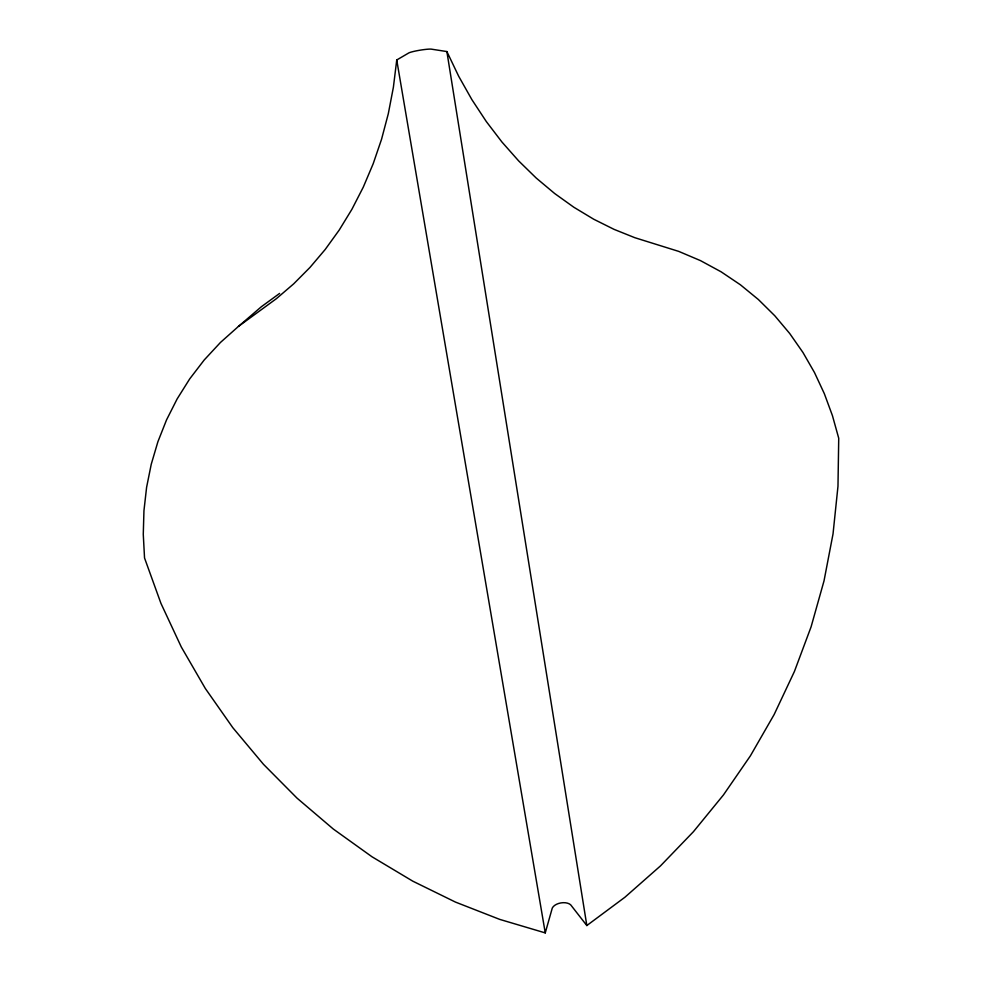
<?xml version="1.0" encoding="UTF-8"?>
<svg xmlns="http://www.w3.org/2000/svg" width="982" height="982" viewBox="0 0 982 982"><rect width="100%" height="100%" fill="white"/><g stroke="black" fill="none" stroke-linecap="round" stroke-linejoin="round"><path stroke-width="1.47" d="M396.74 59.976L393.389 87.238L388.307 113.703L381.556 139.248L373.185 163.749L363.291 187.12L351.937 209.252L339.207 230.07L325.202 249.477L309.993 267.423L293.679 283.847L276.372 298.688L238.479 326.392L220.459 342.46L204.182 360.013L189.722 378.868L177.165 398.888L166.535 419.903L157.893 441.753L151.24 464.277L146.6 487.317L143.949 510.726L143.274 534.331L144.538 557.985L160.938 603.365L181.277 646.954L205.312 688.468L232.795 727.662L263.458 764.291L297.055 798.157L333.315 829.041L371.994 856.77L412.796 881.173L455.464 902.09L499.703 919.385L545.255 932.9L552.277 908.08A10.164 5.929 -9.3 0 1 560.771 902.937A10.164 5.929 -9.3 0 1 570.677 904.827L586.831 925.547L624.896 897.253L660.481 865.903L693.402 831.729L723.439 794.954L750.408 755.821L774.123 714.577L794.413 671.492L811.095 626.835L824.021 580.865L833.031 533.901L837.977 486.25L838.726 438.242L832.429 415.619L824.34 393.684L814.508 372.583L802.945 352.464L789.7 333.487L774.823 315.799L758.374 299.522L740.44 284.817L721.119 271.818L700.51 260.635L678.734 251.392L634.851 237.705L614.081 229.371L593.729 219.232L573.893 207.276L554.695 193.54L536.221 178.049L518.606 160.852L501.937 142.009L486.323 121.572L471.876 99.624L458.692 76.252L446.871 51.555L431.098 49.112A12.189 1.277 -9.4 0 0 419.78 50.229A12.189 1.277 -9.4 0 0 409.003 52.819L396.74 59.976L545.255 932.9M238.479 326.392L261.372 306.728L279.6 293.422M446.871 51.555L586.831 925.547"/></g></svg>
